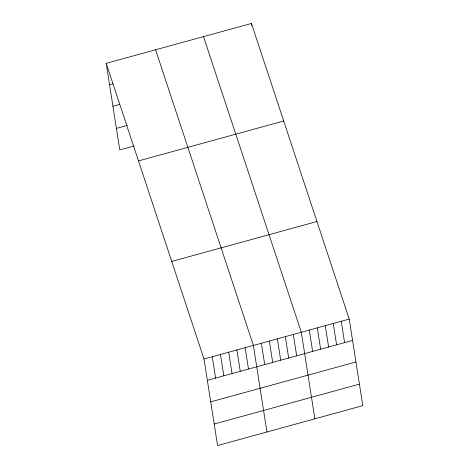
<?xml version="1.0" encoding="UTF-8"?>
<svg xmlns="http://www.w3.org/2000/svg" width="469" height="469" viewBox="0 0 469 469"><rect width="100%" height="100%" fill="white"/><g stroke="black" fill="none" stroke-linecap="round" stroke-linejoin="round"><path stroke-width="0.7" d="M106.211 63.35L251.437 23.45L349.229 319.09L362.789 405.65L217.563 445.55L204.009 358.99L106.211 63.35L119.771 149.91L134.169 145.953M109.558 84.707L112.988 83.763M112.929 106.223L119.783 104.341M116.4 128.395L127.369 125.381M138.484 160.914L283.71 121.008M171.736 261.432L316.956 221.526M204.009 358.99L349.229 319.09M207.357 380.347L352.577 340.447M210.722 401.863L355.948 361.962M214.198 424.035L359.418 384.129M203.511 36.617L301.309 332.257L314.863 418.817M155.591 49.784L253.383 345.424L266.943 431.984M341.244 321.283L344.586 342.64M333.26 323.475L336.601 344.832M325.269 325.674L328.617 347.031M317.284 327.866L320.626 349.223M309.294 330.059L312.641 351.416M251.437 23.45L251.771 25.584M293.318 334.45L296.666 355.807M285.334 336.648L288.681 357.999M277.349 338.841L280.691 360.198M269.358 341.033L272.706 362.39M261.374 343.232L264.715 364.583M245.158 347.687L248.5 369.039M236.927 349.944L240.269 371.301M228.696 352.207L232.044 373.564M220.471 354.47L223.813 375.821M212.24 356.727L215.582 378.084"/></g></svg>
